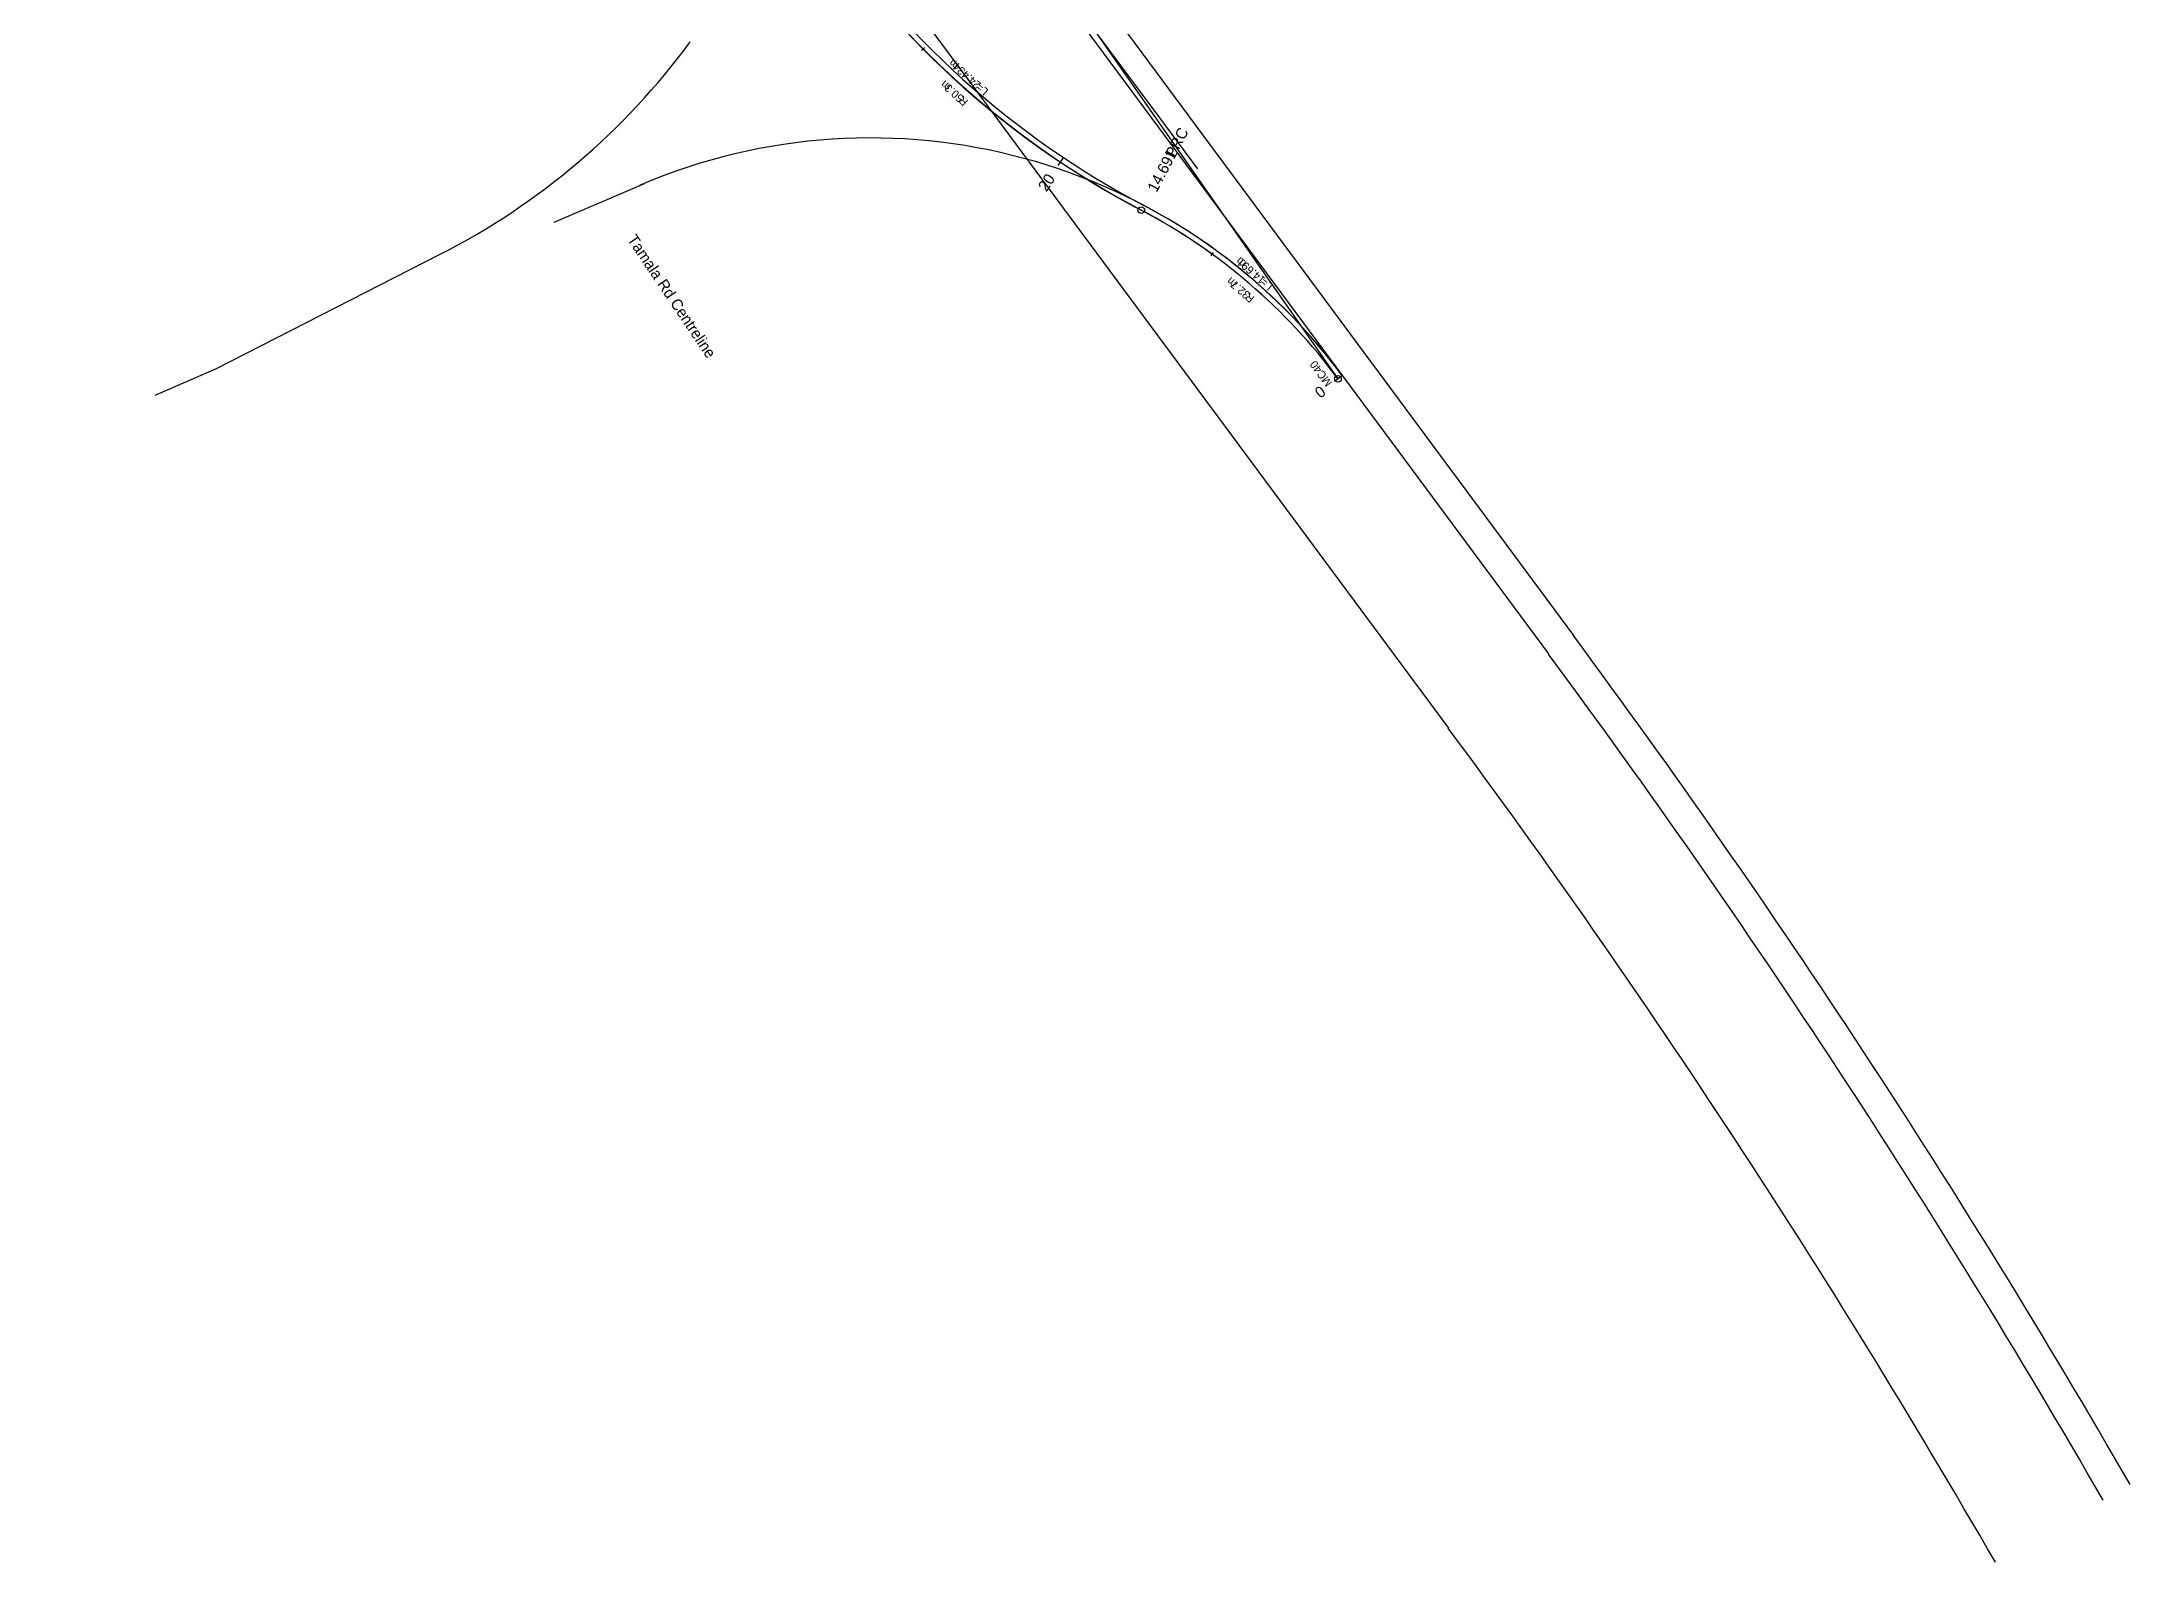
# Model space of a CAD drawing. Extents: x 268779 to 268989, y 5769028 to 5769396.
# Drawn here: x 268871.2 to 268988.6, y 5769027.7 to 5769113.2 of the extents above; entities that cross this region are included whole.
import ezdxf

# ---------------------------------------------------------------- set-up
doc = ezdxf.new("R2010")
doc.units = 0
for name, color, linetype in [('_CIVIL_CONSTRUCTION', 7, 'Continuous'), ('CORRIDOR_GRAPHICS_TEMPLATE_DROP', 7, 'Continuous'), ('CORRIDOR_GRAPHICS_TEMPLATE_INTERVAL', 7, 'Continuous'), ('CORRIDOR_TOP_MESH', 7, 'Continuous'), ('Default', 7, 'Continuous'), ('GEOM_VA_PROFILE INTERSECTION', 7, 'Continuous'), ('KERB_BACK', 7, 'Continuous'), ('KERB_LINE', 7, 'Continuous'), ('KERB_LIP', 7, 'Continuous'), ('KERB_TOP', 7, 'Continuous'), ('MISC_PATH', 7, 'Continuous'), ('SUBSURFACE_KERB', 7, 'Continuous')]:
    doc.layers.add(name, color=color, linetype=linetype)

msp = doc.modelspace()

# ---------------------------------------------------------------- linework, layer by layer
at = {"layer": '_CIVIL_CONSTRUCTION'}
for centre, radius, start, end in [((268956.38, 5769148.29), 50.3, 214.4364, 242.2691), ((268917.76, 5769074.83), 32.7, 36.5281, 62.2691)]:
    msp.add_arc(centre, radius, start, end, dxfattribs=at)
at = {"layer": 'CORRIDOR_GRAPHICS_TEMPLATE_DROP'}
for p, q in [((268920.8, 5769112.92), (268920.62, 5769112.74)), ((268937.03, 5769101.4), (268936.89, 5769101.2))]:
    msp.add_line(p, q, dxfattribs=at)
at = {"layer": 'CORRIDOR_GRAPHICS_TEMPLATE_INTERVAL'}
for p, q in [((268928.56, 5769106.69), (268928.28, 5769106.28)), ((268944.24, 5769094.44), (268943.84, 5769094.14))]:
    msp.add_line(p, q, dxfattribs=at)
at = {"layer": 'CORRIDOR_TOP_MESH'}
msp.add_line((268880.97, 5769094.86), (268893.56, 5769101.29), dxfattribs=at)
msp.add_arc((268875.38, 5769136.92), 40, 297.0327, 323.7091, dxfattribs=at)
at = {"layer": 'Default'}
msp.add_arc((268956.38, 5769148.29), 50.3, 214.4364, 242.2691, dxfattribs=at)
at = {"layer": 'KERB_LIP'}
for centre in [(268932.98, 5769103.77), (268944.04, 5769094.29)]:
    msp.add_circle(centre, 0.188, dxfattribs=at)
at = {"layer": 'MISC_PATH'}
for p, q in [((268871.15, 5769198.67), (268944.04, 5769094.29)), ((268921.27, 5769128.47), (268957.28, 5769079.86)), ((268919.87, 5769127.43), (268955.87, 5769078.82)), ((268921.86, 5769125.25), (268936.15, 5769106.09)), ((268914.24, 5769123.26), (268950.25, 5769074.65)), ((268899.96, 5769103.1), (268905.05, 5769105.28)), ((268880.97, 5769094.86), (268893.56, 5769101.29)), ((268877.53, 5769093.37), (268880.97, 5769094.86))]:
    msp.add_line(p, q, dxfattribs=at)
for centre, radius, start, end in [((268956.4, 5769148.29), 50.3, 213.7091, 242.2581), ((268956.4, 5769148.29), 50.3, 213.7091, 242.2581), ((268956.4, 5769148.29), 50, 213.7091, 242.2581), ((268875.38, 5769136.92), 40, 297.0327, 323.7091), ((268917.76, 5769074.83), 33, 36.5281, 113.1827), ((268917.76, 5769074.83), 32.7, 36.5281, 62.2581), ((268917.76, 5769074.83), 32.7, 36.5281, 62.2581), ((268917.76, 5769074.83), 33, 36.5281, 62.2581), ((268555.01, 5768781.89), 500.6, 29.9906, 36.5281), ((268555.01, 5768781.89), 498.85, 29.9906, 36.5281), ((268555.01, 5768781.89), 491.85, 29.9906, 36.5281)]:
    msp.add_arc(centre, radius, start, end, dxfattribs=at)

# ---------------------------------------------------------------- texts
at = {"layer": 'Default'}
msp.add_text('Tamala Rd Centreline', height=0.625, rotation=303.8934, dxfattribs=at).set_placement((268904.05, 5769102.13))
at = {"layer": 'GEOM_VA_PROFILE INTERSECTION'}
for s, rotation, p in [('20', 56.2216, (268927.65, 5769104.77)), ('0', 36.5281, (268943.04, 5769093.16))]:
    msp.add_text(s, height=0.625, rotation=rotation, dxfattribs=at).set_placement(p)
at = {"layer": 'KERB_BACK'}
for s, rotation, p in [('m', 138.3527, (268922.32, 5769110.77)), ('50.3', 138.3527, (268923.04, 5769110.13)), ('R', 138.3527, (268923.28, 5769109.92)), ('m', 139.3986, (268938.4, 5769099.71)), ('32.7', 139.3986, (268939.14, 5769099.08)), ('R', 139.3986, (268939.38, 5769098.87))]:
    msp.add_text(s, height=0.45, rotation=rotation, dxfattribs=at).set_placement(p)
at = {"layer": 'KERB_LINE'}
for s, p in [('PRC', (268934.84, 5769106.64)), ('14.691', (268933.84, 5769104.73))]:
    msp.add_text(s, height=0.625, rotation=62.2691, dxfattribs=at).set_placement(p)
at = {"layer": 'KERB_TOP'}
for s, rotation, p in [('m', 138.3527, (268922.78, 5769111.97)), ('24.434', 138.3527, (268924, 5769110.88)), ('L=', 138.3527, (268924.42, 5769110.51)), ('m', 139.3986, (268938.92, 5769100.84)), ('14.691', 139.3986, (268940, 5769099.92)), ('L=', 139.3986, (268940.42, 5769099.56))]:
    msp.add_text(s, height=0.45, rotation=rotation, dxfattribs=at).set_placement(p)
at = {"layer": 'SUBSURFACE_KERB'}
msp.add_text('MC40', height=0.45, rotation=126.5281, dxfattribs=at).set_placement((268943.74, 5769094.07))

doc.saveas('drawing.dxf')
